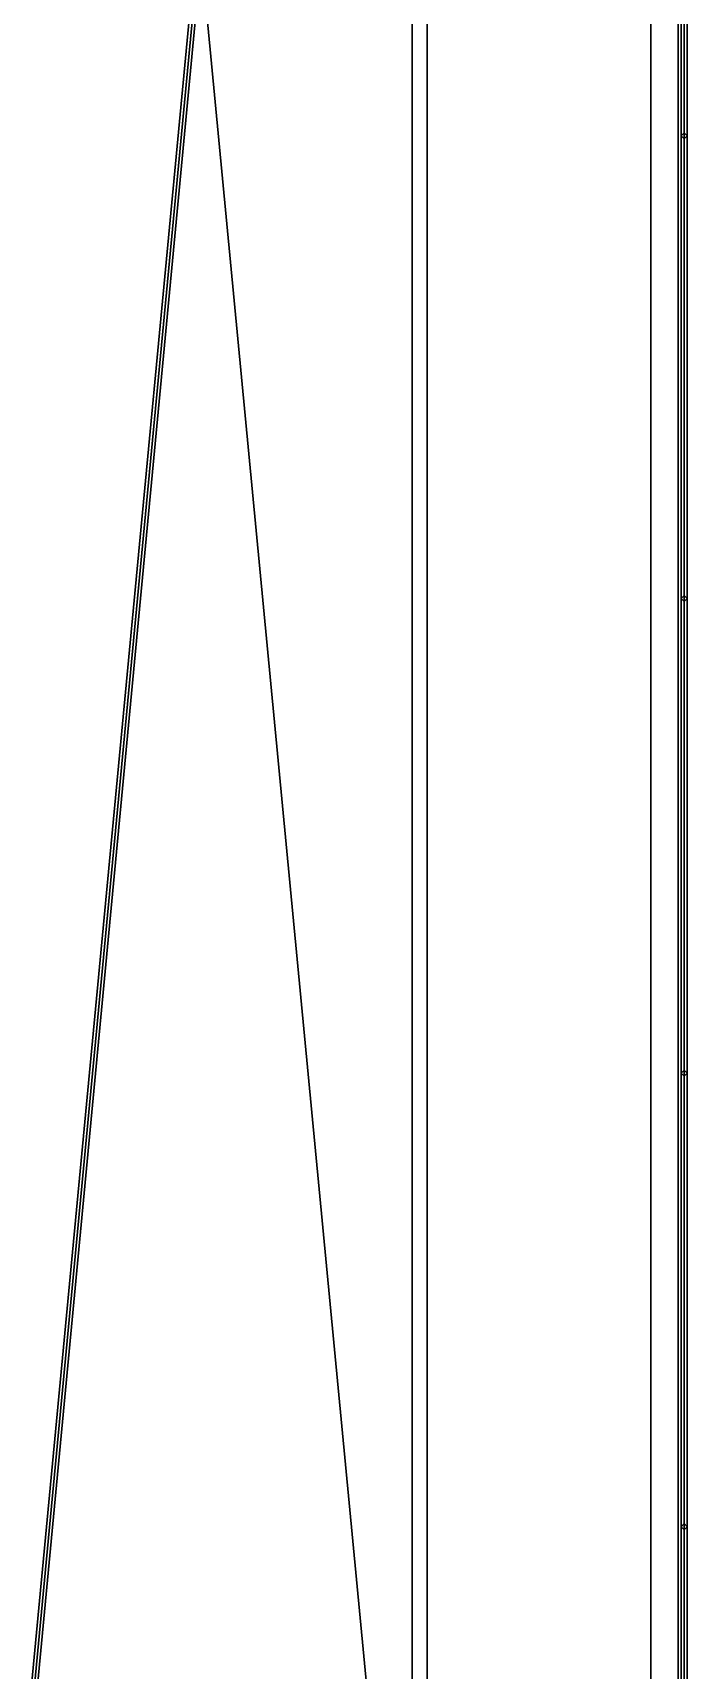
# Model space of a CAD drawing. Header units: millimetres. Extents: x -3.5 to 3.5, y -23.5 to 25.1.
# Drawn here: x 1.07 to 3.24, y -16.36 to -10.95 of the extents above; entities that cross this region are included whole.
import ezdxf

# ---------------------------------------------------------------- set-up
doc = ezdxf.new("R2010")
doc.units = ezdxf.units.MM
doc.layers.add('railings', color=6, linetype='Continuous')
doc.layers.add('superstructure', color=3, linetype='Continuous')

msp = doc.modelspace()

# ---------------------------------------------------------------- linework, layer by layer
for points in [[(3.24, -23.47, 1.46), (3.24, 21.45, 1.46), (2.38, -9.68, 1.46), (2.38, -22.5, 1.46)], [(3.24, 21.45, 1.46), (3.24, -23.47, 1.46), (3.24, -23.47), (3.24, 20.5995)], [(3.24, 20.5995), (3.24, -21.38, -0.39), (3.24, -16.49, -1.19), (3.24, 12.85, -1.19)], [(3.24, -23.47), (3.24, -23.47), (3.24, -21.38, -0.39), (3.24, 20.5995)], [(3.12, 12.85, -1.31), (3.12, -16.49, -1.31), (-3.12, -16.49, -1.31), (-3.12, 12.85, -1.31)], [(3.21, 12.85, -1.28), (3.21, -16.49, -1.28), (3.12, -16.49, -1.31), (3.12, 12.85, -1.31)], [(3.24, 12.85, -1.19), (3.24, -16.49, -1.19), (3.21, -16.49, -1.28), (3.21, 12.85, -1.28)]]:
    msp.add_3dface(points)
at = {"layer": 'railings'}
for points in [[(3.22, -23.45, 2.35), (3.23, -23.46, 2.36), (3.23, 21.45, 2.36), (3.22, 21.45, 2.35)], [(3.23, -23.46, 2.34), (3.22, -23.45, 2.35), (3.22, 21.45, 2.35), (3.23, 21.45, 2.34)], [(3.22, -23.45, 1.94), (3.23, -23.46, 1.95), (3.23, 21.45, 1.95), (3.22, 21.45, 1.94)], [(3.23, -23.46, 1.93), (3.22, -23.45, 1.94), (3.22, 21.45, 1.94), (3.23, 21.45, 1.93)], [(3.23, -23.46, 2.36), (3.24, -23.47, 2.35), (3.24, 21.45, 2.35), (3.23, 21.45, 2.36)], [(3.24, -23.47, 2.35), (3.23, -23.46, 2.34), (3.23, 21.45, 2.34), (3.24, 21.45, 2.35)], [(3.23, -23.46, 1.95), (3.24, -23.47, 1.94), (3.24, 21.45, 1.94), (3.23, 21.45, 1.95)], [(3.24, -23.47, 1.94), (3.23, -23.46, 1.93), (3.23, 21.45, 1.93), (3.24, 21.45, 1.94)], [(3.22, -11.29, 2.35), (3.23, -11.28, 2.34), (3.23, -11.28, 1.46), (3.22, -11.29, 1.46)], [(3.23, -11.3, 2.34), (3.22, -11.29, 2.35), (3.22, -11.29, 1.46), (3.23, -11.3, 1.46)], [(3.23, -11.28, 2.34), (3.24, -11.29, 2.35), (3.24, -11.29, 1.46), (3.23, -11.28, 1.46)], [(3.24, -11.29, 2.35), (3.23, -11.3, 2.34), (3.23, -11.3, 1.46), (3.24, -11.29, 1.46)], [(3.22, -12.82, 2.35), (3.23, -12.81, 2.34), (3.23, -12.81, 1.46), (3.22, -12.82, 1.46)], [(3.23, -12.83, 2.34), (3.22, -12.82, 2.35), (3.22, -12.82, 1.46), (3.23, -12.83, 1.46)], [(3.23, -12.81, 2.34), (3.24, -12.82, 2.35), (3.24, -12.82, 1.46), (3.23, -12.81, 1.46)], [(3.24, -12.82, 2.35), (3.23, -12.83, 2.34), (3.23, -12.83, 1.46), (3.24, -12.82, 1.46)], [(3.22, -14.39, 2.35), (3.23, -14.38, 2.34), (3.23, -14.38, 1.46), (3.22, -14.39, 1.46)], [(3.23, -14.4, 2.34), (3.22, -14.39, 2.35), (3.22, -14.39, 1.46), (3.23, -14.4, 1.46)], [(3.23, -14.38, 2.34), (3.24, -14.39, 2.35), (3.24, -14.39, 1.46), (3.23, -14.38, 1.46)], [(3.24, -14.39, 2.35), (3.23, -14.4, 2.34), (3.23, -14.4, 1.46), (3.24, -14.39, 1.46)], [(3.22, -15.89, 2.35), (3.23, -15.88, 2.34), (3.23, -15.88, 1.46), (3.22, -15.89, 1.46)], [(3.23, -15.9, 2.34), (3.22, -15.89, 2.35), (3.22, -15.89, 1.46), (3.23, -15.9, 1.46)], [(3.23, -15.88, 2.34), (3.24, -15.89, 2.35), (3.24, -15.89, 1.46), (3.23, -15.88, 1.46)], [(3.24, -15.89, 2.35), (3.23, -15.9, 2.34), (3.23, -15.9, 1.46), (3.24, -15.89, 1.46)]]:
    msp.add_3dface(points, dxfattribs=at)
at = {"layer": 'superstructure'}
for points in [[(0.98, -17.37, 5.67), (0.99, -17.37, 5.68), (1.98, -6.92, 5.99), (1.97, -6.92, 5.98)], [(0.99, -17.37, 5.66), (0.98, -17.37, 5.67), (1.97, -6.92, 5.98), (1.98, -6.92, 5.97)], [(0.99, -17.37, 5.68), (1, -17.37, 5.67), (1.99, -6.92, 5.98), (1.98, -6.92, 5.99)], [(1, -17.37, 5.67), (0.99, -17.37, 5.66), (1.98, -6.92, 5.97), (1.99, -6.92, 5.98)], [(1.63, -9.68, 2.34), (1.63, -10.67, 2.34), (2.33, -17.99, 2.34), (2.33, -9.68, 2.34)], [(2.33, -9.68, 2.72), (2.33, -17.99, 2.72), (2.38, -17.99, 2.72), (2.38, -9.68, 2.72)], [(2.33, -9.68, 2.34), (2.33, -17.99, 2.34), (2.33, -17.99, 2.72), (2.33, -9.68, 2.72)], [(2.38, -21.56, 1.92), (2.38, -22.03, 1.67), (2.38, -9.68, 1.46), (2.38, -17.99, 1.92)], [(2.38, -22.5, 1.67), (2.38, -22.5, 1.46), (2.38, -9.68, 1.46), (2.38, -22.03, 1.67)], [(2.38, -9.68, 2.72), (2.38, -17.99, 2.72), (2.38, -17.99, 1.92), (2.38, -9.68, 1.46)], [(-1.63, -10.67, 2.34), (-2.33, -17.99, 2.34), (2.33, -17.99, 2.34), (1.63, -10.67, 2.34)]]:
    msp.add_3dface(points, dxfattribs=at)

doc.saveas('drawing.dxf')
